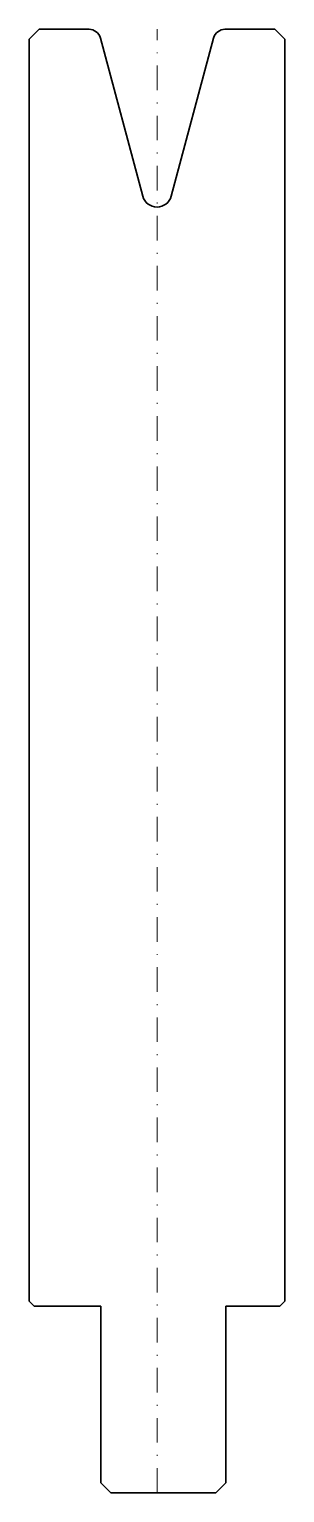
# Model space of a CAD drawing. Header units: millimetres. Extents: x -13 to 13, y -149 to 0.
import ezdxf

# ---------------------------------------------------------------- set-up
doc = ezdxf.new("R2010")
doc.units = ezdxf.units.MM
doc.header["$LTSCALE"] = 5
doc.linetypes.add('AUSGEZOGEN', pattern=[0])
doc.linetypes.add('DASHDOT', pattern=[1, 0.5, -0.25, 0, -0.25])
doc.layers.add('2', color=7, linetype='Continuous')

msp = doc.modelspace()

# ---------------------------------------------------------------- linework, layer by layer
at = {"layer": '2', "color": 7, "linetype": 'DASHDOT', "lineweight": 18}
msp.add_line((0, -149), (0, 0), dxfattribs=at)
at = {"layer": '2', "color": 7, "linetype": 'AUSGEZOGEN', "lineweight": 35}
for p, q in [((-13, -1), (-12, 0)), ((-13, -129.5), (-13, -1)), ((-12, 0), (-6.92, 0)), ((-5.76, -0.89), (-1.45, -16.98)), ((1.45, -16.98), (5.76, -0.89)), ((6.92, 0), (12, 0)), ((12, 0), (13, -1)), ((13, -1), (13, -129.5)), ((-12.5, -130), (-13, -129.5)), ((13, -129.5), (12.5, -130)), ((-5.7, -130), (-12.5, -130)), ((-5.7, -148), (-5.7, -130)), ((12.5, -130), (7, -130)), ((7, -130), (7, -148)), ((-4.7, -149), (-5.7, -148)), ((6, -149), (-4.7, -149)), ((7, -148), (6, -149))]:
    msp.add_line(p, q, dxfattribs=at)
for centre, radius, start, end in [((-6.92, -1.2), 1.2, 15, 90), ((6.92, -1.2), 1.2, 90, 165), ((0, -16.6), 1.5, 195, 345)]:
    msp.add_arc(centre, radius, start, end, dxfattribs=at)

doc.saveas('drawing.dxf')
